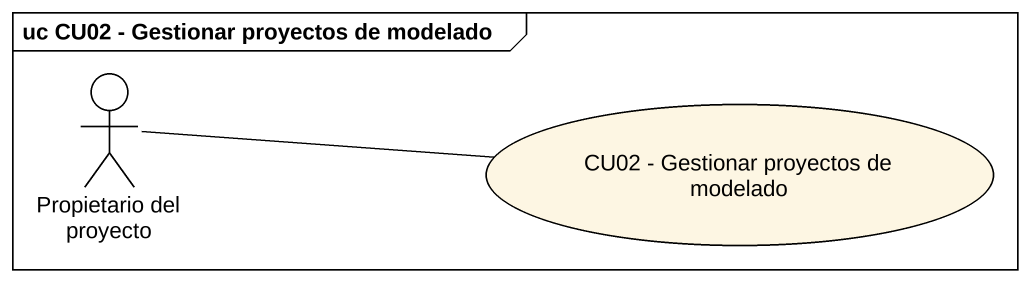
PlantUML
@startuml
mainframe uc CU02 - Gestionar proyectos de modelado
actor "Propietario del proyecto" as Propietario_del_proyecto
usecase "CU02 - Gestionar proyectos de modelado" as CU02_Gestionar_proyectos_de
Propietario_del_proyecto -right- CU02_Gestionar_proyectos_de
@enduml
